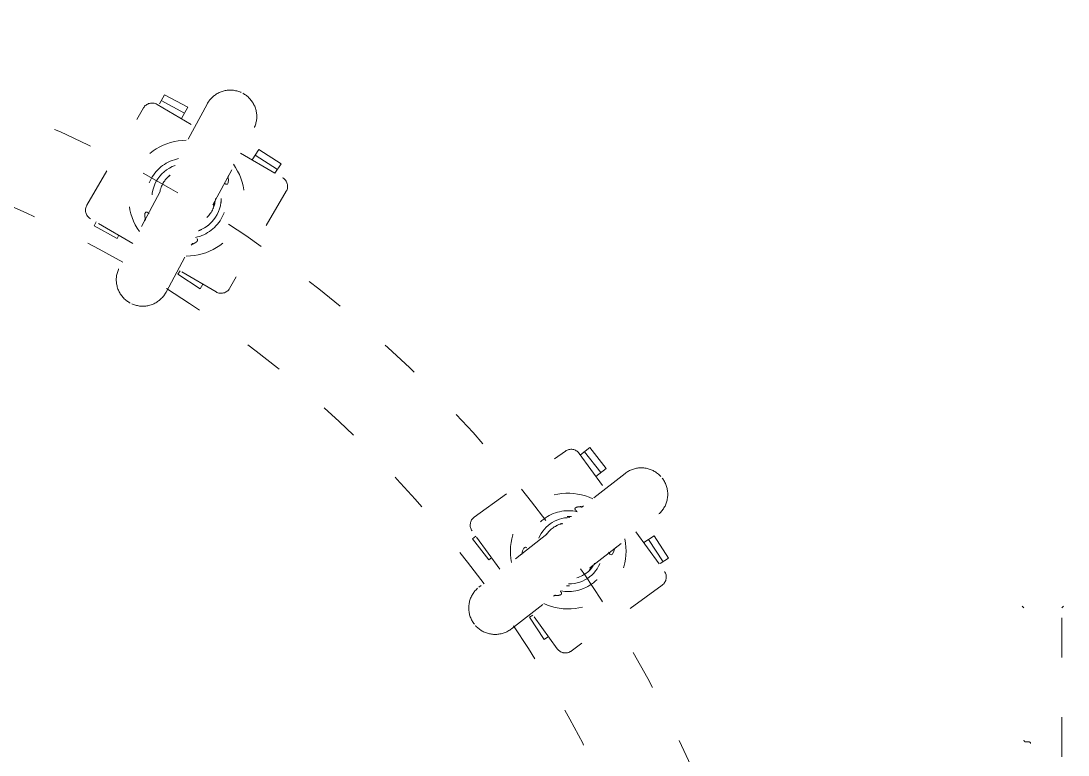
# Model space of a CAD drawing. Extents: x -3450 to 27857, y -1288 to 11880.
# Drawn here: x 1081.66 to 1118.01, y 1162.92 to 1188.39 of the extents above; entities that cross this region are included whole.
import ezdxf

# ---------------------------------------------------------------- set-up
doc = ezdxf.new("R2010")
doc.units = 0
doc.linetypes.add('188K-SM-03-F20-MECH-EQ-Y2257103$0$XFM7Q20PCW-200K$0$ACAD_ISO03W100', pattern=[30, 12, -18])
doc.layers.add('188K-SM-03-F20-MECH-EQ-Y2257103$0$XFM7Q20PCW-200K$0$PCW EQ (FUTURE)', color=252, linetype='188K-SM-03-F20-MECH-EQ-Y2257103$0$XFM7Q20PCW-200K$0$ACAD_ISO03W100', lineweight=9)

# ---------------------------------------------------------------- blocks, each defined once
blk = doc.blocks.new('188K-SM-03-F20-MECH-EQ-Y2257103$0$XFM7Q20PCW-200K$0$漢唐美光 8NHV4A-10FDA-NC150-M - 漢唐美光 8NHV4A-10FDA-NC150-M-V1107-CUB_L40')
for p, q in [((-339.75, 264.99), (-338.29, 267.71)), ((-338.29, 267.71), (-331.25, 263.93)), ((-361.75, 234.35), (-344.63, 263.73)), ((-340.52, 264.81), (-328.91, 258.04)), ((-332.19, 262.17), (-339.24, 265.95)), ((-331.25, 263.93), (-333.09, 260.5)), ((-311.73, 248.05), (-309.7, 251.18)), ((-309.7, 251.18), (-302.99, 246.82)), ((-315.28, 250.09), (-302.51, 242.65)), ((-304.08, 245.14), (-310.79, 249.5)), ((-304.83, 244), (-302.99, 246.82)), ((-318.89, 243.18), (-318.85, 243.32)), ((-301.43, 238.54), (-318.56, 209.17)), ((-347.82, 222.76), (-360.67, 230.25)), ((-358.95, 229.25), (-359.59, 228.07)), ((-344.29, 229.71), (-344.33, 229.58)), ((-344.16, 229.76), (-344.29, 229.72)), ((-352.54, 224.28), (-359.59, 228.07)), ((-352.54, 224.28), (-352.04, 225.22)), ((-322.66, 208.09), (-334.24, 214.84)), ((-333.55, 214.44), (-334.21, 213.43)), ((-327.5, 209.08), (-334.21, 213.43)), ((-327.5, 209.08), (-326.63, 210.41)), ((-244.52, 140.01), (-216.97, 159.94)), ((-212.78, 159.26), (-204.9, 148.37)), ((-212.41, 158.8), (-209.56, 161.02)), ((-206.23, 153.47), (-211.14, 159.79)), ((-204.65, 154.7), (-209.56, 161.02)), ((-204.65, 154.7), (-207.73, 152.31)), ((-211.58, 143.36), (-211.6, 143.23)), ((-211.45, 143.42), (-211.58, 143.36)), ((-236.81, 124.23), (-245.19, 135.82)), ((-244.03, 134.21), (-245.09, 133.39)), ((-240.17, 127.08), (-245.09, 133.39)), ((-195.65, 135.58), (-187, 123.61)), ((-193.24, 132.28), (-190.12, 134.32)), ((-187.42, 126.53), (-191.79, 133.23)), ((-190.12, 134.32), (-185.74, 127.62)), ((-201.87, 130.72), (-201.76, 130.73)), ((-201.76, 130.73), (-201.67, 130.84)), ((-240.17, 127.08), (-239.34, 127.73)), ((-230.43, 128.7), (-230.52, 128.59)), ((-230.3, 128.69), (-230.43, 128.7)), ((-185.74, 127.62), (-188.33, 125.93)), ((-187.67, 119.42), (-215.22, 99.5)), ((-219.41, 100.17), (-227.26, 111.03)), ((-78.22, 112.56), (-78.72, 113.06)), ((-66.27, 113.06), (-66.77, 112.56)), ((-66.77, -292.44), (-66.77, 112.56)), ((-38.67, 113.06), (-66.27, 113.06)), ((-226.8, 110.39), (-227.8, 109.73)), ((-223.43, 103.03), (-227.8, 109.73)), ((-223.43, 103.03), (-222.1, 103.9)), ((-76.72, 72.06), (-77.72, 72.06))]:
    blk.add_line(p, q)
at = {"flags": 128}
for points in [[(-325.39, 264.9), (-325.23, 265.18), (-325.06, 265.45), (-324.89, 265.72), (-324.7, 265.98), (-324.5, 266.23), (-324.29, 266.47), (-324.07, 266.7), (-323.84, 266.93), (-323.6, 267.14), (-323.36, 267.35), (-323.11, 267.54), (-322.85, 267.73), (-322.58, 267.9), (-322.3, 268.07), (-322.02, 268.22), (-321.73, 268.36), (-321.44, 268.49), (-321.14, 268.61), (-320.84, 268.71), (-320.54, 268.81), (-320.23, 268.89), (-319.91, 268.96), (-319.6, 269.02), (-319.28, 269.06), (-318.96, 269.09), (-318.65, 269.11), (-318.33, 269.12), (-318.01, 269.11), (-317.69, 269.09), (-317.37, 269.06), (-317.05, 269.01), (-316.74, 268.95), (-316.42, 268.88), (-316.12, 268.8), (-315.81, 268.7), (-315.51, 268.6), (-315.21, 268.48), (-314.92, 268.35), (-314.63, 268.2), (-314.56, 268.16)], [(-314.56, 268.16), (-314.28, 268.01), (-314.01, 267.84), (-313.74, 267.66), (-313.48, 267.47), (-313.23, 267.27), (-312.99, 267.06), (-312.76, 266.84), (-312.53, 266.61), (-312.32, 266.38), (-312.11, 266.13), (-311.92, 265.88), (-311.73, 265.62), (-311.56, 265.35), (-311.39, 265.08), (-311.24, 264.79), (-311.1, 264.51), (-310.97, 264.22), (-310.85, 263.92), (-310.74, 263.62), (-310.65, 263.31), (-310.57, 263), (-310.5, 262.69), (-310.44, 262.37), (-310.4, 262.06), (-310.37, 261.74), (-310.35, 261.42), (-310.34, 261.1), (-310.35, 260.78), (-310.37, 260.46), (-310.4, 260.14), (-310.45, 259.82), (-310.51, 259.51), (-310.58, 259.2), (-310.66, 258.89), (-310.75, 258.58), (-310.86, 258.28), (-310.98, 257.98), (-311.11, 257.69), (-311.25, 257.41), (-311.29, 257.33)], [(-325.39, 264.9), (-351.89, 215.57)], [(-337.79, 208), (-311.29, 257.33)], [(-319.09, 242.96), (-318.93, 242), (-318.97, 241.08), (-319.25, 240.64), (-319.7, 240.67), (-320, 240.84)], [(-318.92, 243.14), (-319.02, 242.93), (-319.09, 242.73), (-319.13, 242.55), (-319.14, 242.46)], [(-344.05, 229.78), (-344.26, 230.89), (-344.21, 231.82), (-343.93, 232.26), (-343.48, 232.23), (-342.89, 231.83)], [(-344.27, 229.76), (-344.17, 229.97), (-344.1, 230.17), (-344.06, 230.34), (-344.04, 230.44)], [(-329.73, 222.75), (-329.75, 222.73), (-329.85, 222.64), (-330.04, 222.4), (-330.17, 222.19)], [(-348.63, 204.73), (-348.91, 204.89), (-349.18, 205.06), (-349.44, 205.24), (-349.7, 205.43), (-349.95, 205.63), (-350.19, 205.84), (-350.43, 206.06), (-350.65, 206.28), (-350.87, 206.52), (-351.07, 206.77), (-351.27, 207.02), (-351.45, 207.28), (-351.63, 207.55), (-351.79, 207.82), (-351.95, 208.1), (-352.09, 208.39), (-352.22, 208.68), (-352.34, 208.98), (-352.44, 209.28), (-352.54, 209.59), (-352.62, 209.9), (-352.69, 210.21), (-352.74, 210.52), (-352.79, 210.84), (-352.82, 211.16), (-352.84, 211.48), (-352.84, 211.8), (-352.84, 212.12), (-352.82, 212.44), (-352.78, 212.76), (-352.74, 213.07), (-352.68, 213.39), (-352.61, 213.7), (-352.53, 214.01), (-352.43, 214.32), (-352.32, 214.62), (-352.2, 214.91), (-352.07, 215.21), (-351.93, 215.49), (-351.89, 215.57)], [(-337.79, 208), (-337.95, 207.72), (-338.12, 207.45), (-338.3, 207.18), (-338.49, 206.92), (-338.69, 206.67), (-338.9, 206.43), (-339.12, 206.2), (-339.34, 205.97), (-339.58, 205.76), (-339.83, 205.55), (-340.08, 205.36), (-340.34, 205.17), (-340.61, 205), (-340.88, 204.83), (-341.16, 204.68), (-341.45, 204.54), (-341.74, 204.41), (-342.04, 204.29), (-342.34, 204.18), (-342.65, 204.09), (-342.96, 204.01), (-343.27, 203.94), (-343.58, 203.88), (-343.9, 203.84), (-344.22, 203.81), (-344.54, 203.79), (-344.86, 203.78), (-345.18, 203.79), (-345.5, 203.81), (-345.82, 203.84), (-346.13, 203.89), (-346.45, 203.95), (-346.76, 204.02), (-347.07, 204.1), (-347.37, 204.19), (-347.68, 204.3), (-347.97, 204.42), (-348.27, 204.55), (-348.55, 204.69), (-348.63, 204.73)], [(-198.9, 153.22), (-243.11, 118.84)], [(-199.22, 152.97), (-198.9, 153.22)], [(-198.9, 153.22), (-198.65, 153.41), (-198.38, 153.59), (-198.11, 153.76), (-197.83, 153.92), (-197.55, 154.07), (-197.26, 154.21), (-196.97, 154.33), (-196.67, 154.44), (-196.36, 154.55), (-196.06, 154.63), (-195.74, 154.71), (-195.43, 154.77), (-195.12, 154.83), (-194.8, 154.86), (-194.48, 154.89), (-194.16, 154.9), (-193.84, 154.9), (-193.52, 154.89), (-193.2, 154.87), (-192.88, 154.83), (-192.57, 154.78), (-192.25, 154.71), (-191.94, 154.64), (-191.63, 154.55), (-191.33, 154.45), (-191.03, 154.34), (-190.74, 154.21), (-190.45, 154.08), (-190.16, 153.93), (-189.88, 153.77), (-189.61, 153.6), (-189.35, 153.42), (-189.09, 153.23), (-188.84, 153.03), (-188.6, 152.82), (-188.37, 152.6), (-188.15, 152.37), (-187.93, 152.13), (-187.73, 151.88), (-187.68, 151.82)], [(-187.68, 151.82), (-187.48, 151.56), (-187.3, 151.3), (-187.13, 151.03), (-186.97, 150.75), (-186.83, 150.46), (-186.69, 150.17), (-186.56, 149.88), (-186.45, 149.58), (-186.35, 149.28), (-186.26, 148.97), (-186.19, 148.66), (-186.12, 148.35), (-186.07, 148.03), (-186.03, 147.71), (-186.01, 147.39), (-185.99, 147.07), (-185.99, 146.75), (-186.01, 146.43), (-186.03, 146.11), (-186.07, 145.8), (-186.12, 145.48), (-186.18, 145.17), (-186.26, 144.86), (-186.35, 144.55), (-186.45, 144.24), (-186.56, 143.95), (-186.68, 143.65), (-186.82, 143.36), (-186.97, 143.08), (-187.13, 142.8), (-187.3, 142.53), (-187.48, 142.26), (-187.67, 142.01), (-187.87, 141.76), (-188.08, 141.52), (-188.3, 141.28), (-188.53, 141.06), (-188.77, 140.85), (-189.01, 140.64), (-189.08, 140.59)], [(-212.25, 143), (-212.23, 143), (-212.09, 143.05), (-211.82, 143.19), (-211.62, 143.33)], [(-233.29, 106.21), (-189.08, 140.59)], [(-230.18, 128.66), (-229.93, 129.77), (-229.51, 130.59), (-229.07, 130.88), (-228.67, 130.67)], [(-202.03, 130.61), (-202.26, 129.67), (-202.68, 128.84), (-203.12, 128.55), (-203.51, 128.76), (-203.89, 129.36)], [(-201.8, 130.7), (-201.97, 130.55), (-202.12, 130.39), (-202.23, 130.25), (-202.28, 130.17)], [(-230.39, 128.73), (-230.22, 128.88), (-230.07, 129.04), (-229.96, 129.18), (-229.91, 129.26)], [(-244.51, 107.62), (-244.7, 107.87), (-244.88, 108.14), (-245.05, 108.41), (-245.21, 108.69), (-245.36, 108.97), (-245.5, 109.26), (-245.62, 109.55), (-245.74, 109.85), (-245.84, 110.16), (-245.93, 110.46), (-246, 110.77), (-246.07, 111.09), (-246.12, 111.4), (-246.16, 111.72), (-246.18, 112.04), (-246.2, 112.36), (-246.2, 112.68), (-246.18, 113), (-246.16, 113.32), (-246.12, 113.64), (-246.07, 113.95), (-246.01, 114.27), (-245.93, 114.58), (-245.84, 114.88), (-245.74, 115.19), (-245.63, 115.49), (-245.51, 115.78), (-245.37, 116.07), (-245.22, 116.36), (-245.06, 116.63), (-244.89, 116.91), (-244.71, 117.17), (-244.52, 117.43), (-244.32, 117.68), (-244.11, 117.92), (-243.89, 118.15), (-243.66, 118.37), (-243.42, 118.59), (-243.18, 118.79), (-243.11, 118.84)], [(-243.11, 118.84), (-242.47, 119.34)], [(-219.94, 116.44), (-219.96, 116.43), (-220.1, 116.38), (-220.37, 116.24), (-220.57, 116.1)], [(-233.29, 106.21), (-233.54, 106.02), (-233.81, 105.84), (-234.08, 105.67), (-234.35, 105.51), (-234.64, 105.36), (-234.93, 105.23), (-235.22, 105.1), (-235.52, 104.99), (-235.83, 104.89), (-236.13, 104.8), (-236.44, 104.72), (-236.76, 104.66), (-237.07, 104.61), (-237.39, 104.57), (-237.71, 104.54), (-238.03, 104.53), (-238.35, 104.53), (-238.67, 104.54), (-238.99, 104.57), (-239.31, 104.6), (-239.62, 104.66), (-239.94, 104.72), (-240.25, 104.79), (-240.55, 104.88), (-240.86, 104.98), (-241.16, 105.1), (-241.45, 105.22), (-241.74, 105.36), (-242.03, 105.5), (-242.3, 105.66), (-242.57, 105.83), (-242.84, 106.01), (-243.1, 106.2), (-243.34, 106.4), (-243.59, 106.61), (-243.82, 106.83), (-244.04, 107.06), (-244.25, 107.3), (-244.46, 107.55), (-244.51, 107.62)], [(-233.28, 106.21), (-233.29, 106.21)], [(-78.22, 72.56), (-78.22, 72.54), (-78.22, 72.52), (-78.22, 72.5), (-78.22, 72.48), (-78.21, 72.46), (-78.21, 72.44), (-78.2, 72.42), (-78.2, 72.4), (-78.19, 72.38), (-78.18, 72.36), (-78.18, 72.34), (-78.17, 72.33), (-78.16, 72.31), (-78.15, 72.29), (-78.14, 72.27), (-78.13, 72.26), (-78.11, 72.24), (-78.1, 72.23), (-78.09, 72.21), (-78.07, 72.2), (-78.06, 72.18), (-78.04, 72.17), (-78.03, 72.16), (-78.01, 72.15), (-77.99, 72.14), (-77.98, 72.13), (-77.96, 72.12), (-77.94, 72.11), (-77.92, 72.1), (-77.91, 72.09), (-77.89, 72.08), (-77.87, 72.08), (-77.85, 72.07), (-77.83, 72.07), (-77.81, 72.06), (-77.79, 72.06), (-77.77, 72.06), (-77.75, 72.06), (-77.73, 72.06), (-77.72, 72.06)], [(-76.72, 72.06), (-76.7, 72.06), (-76.68, 72.05), (-76.66, 72.05), (-76.64, 72.05), (-76.62, 72.05), (-76.61, 72.04), (-76.59, 72.04), (-76.57, 72.03), (-76.55, 72.02), (-76.53, 72.02), (-76.51, 72.01), (-76.49, 72), (-76.48, 71.99), (-76.46, 71.98), (-76.44, 71.97), (-76.43, 71.96), (-76.41, 71.95), (-76.39, 71.93), (-76.38, 71.92), (-76.37, 71.9), (-76.35, 71.89), (-76.34, 71.87), (-76.33, 71.86), (-76.31, 71.84), (-76.3, 71.83), (-76.29, 71.81), (-76.28, 71.79), (-76.27, 71.77), (-76.27, 71.76), (-76.26, 71.74), (-76.25, 71.72), (-76.25, 71.7), (-76.24, 71.68), (-76.24, 71.66), (-76.23, 71.64), (-76.23, 71.62), (-76.23, 71.6), (-76.22, 71.58), (-76.22, 71.56), (-76.22, 71.56)]]:
    blk.add_lwpolyline(points, dxfattribs=at)
blk.add_circle((-526.15, -89.94), 379.98)
for centre, radius, start, end in [((-342.04, 262.22), 3, 59.7571, 149.7571), ((-526.15, -89.94), 353.5, 60.2778, 81.555), ((-331.59, 236.45), 17.5, 90.2379, 215.3385), ((-331.59, 236.45), 12.21, 101.2795, 201.5356), ((-331.59, 236.45), 10.48, 108.9904, 192.8772), ((-331.59, 236.45), 17.5, 269.7643, 36.0063), ((-331.33, 236.73), 8.5, 128.3135, 169.7571), ((-331.59, 236.45), 8.5, 132.7945, 140.2129), ((-331.59, 236.45), 8.5, 126.0895, 131.4198), ((-331.59, 236.45), 12.21, 282.775, 21.9715), ((-304.02, 240.05), 3, 329.7571, 59.7571), ((-331.59, 236.45), 10.48, 290.6114, 13.6786), ((-331.33, 236.73), 8.5, 313.7571, 357.2601), ((-331.59, 236.45), 8.5, 342.73, 350.6327), ((-331.59, 236.45), 10.5, 351.2271, 359.6632), ((-359.16, 232.84), 3, 149.7571, 239.7571), ((-331.59, 236.45), 10.5, 304.051, 311.9633), ((-331.59, 236.45), 10.5, 290.1748, 295.978), ((-321.15, 210.68), 3, 239.7571, 329.7571), ((-526.15, -89.94), 353.5, 36.3917, 57.7716), ((-215.21, 157.51), 3, 35.8714, 125.8714), ((-216.09, 129.72), 17.5, 64.7232, 191.4528), ((-242.76, 137.58), 3, 125.8714, 215.8714), ((-216.09, 129.72), 12.21, 77.3938, 177.6859), ((-215.74, 129.86), 10, 89.1457, 162.4868), ((-216.09, 129.72), 10.5, 84.8998, 91.9795), ((-215.74, 129.86), 8.5, 104.5712, 145.8714), ((-216.09, 129.72), 8.5, 111.5132, 116.2569), ((-216.09, 129.72), 8.5, 102.113, 107.3778), ((-216.09, 129.72), 17.5, 244.9407, 12.1205), ((-216.09, 129.72), 12.21, 258.8893, 358.0858), ((-215.74, 129.86), 10, 268.5655, 346.7936), ((-215.74, 129.86), 8.5, 285.2337, 333.3744), ((-216.09, 129.72), 8.5, 318.8442, 326.747), ((-189.43, 121.85), 3, 305.8714, 35.8714), ((-216.09, 129.72), 10.5, 266.9669, 271.9795), ((-526.15, -89.94), 353.5, 12.5069, 33.8837), ((-216.98, 101.93), 3, 215.8714, 305.8714)]:
    blk.add_arc(centre, radius, start, end)
for points in [[(-336.58, 243.38), (-336.8, 243.23), (-337.02, 243.07), (-337.22, 242.9)], [(-217.87, 138.07), (-218.13, 138.02), (-218.38, 137.97), (-218.64, 137.9)]]:
    blk.add_open_spline(points, degree=3)
for points, knots in [([(-328.5, 224.18), (-328.48, 224.18), (-328.45, 224.16), (-328.4, 224.13), (-328.36, 224.09), (-328.33, 224.06), (-328.31, 224.03), (-328.3, 224.01), (-328.29, 224), (-328.28, 223.98), (-328.26, 223.94), (-328.24, 223.9), (-328.23, 223.85), (-328.23, 223.78), (-328.25, 223.68), (-328.32, 223.51), (-328.52, 223.27), (-328.9, 222.98), (-329.44, 222.68), (-329.89, 222.49), (-330.14, 222.41)], [0.0625, 0.0625, 0.0625, 0.0625, 0.0703125, 0.078125, 0.09375, 0.109375, 0.1171875, 0.1210938, 0.125, 0.1328125, 0.140625, 0.15625, 0.171875, 0.1875, 0.21875, 0.25, 0.3125, 0.375, 0.4375, 0.5, 0.5, 0.5, 0.5]), ([(-213.54, 141.74), (-213.56, 141.76), (-213.63, 141.83), (-213.74, 141.95), (-213.84, 142.06), (-213.91, 142.13), (-213.95, 142.18), (-213.99, 142.23), (-214.03, 142.28), (-214.05, 142.33), (-214.06, 142.37), (-214.06, 142.4), (-214.07, 142.42), (-214.07, 142.44), (-214.07, 142.46), (-214.08, 142.5), (-214.07, 142.54), (-214.06, 142.6), (-214.04, 142.67), (-213.98, 142.75), (-213.84, 142.87), (-213.57, 143.01), (-213.1, 143.12), (-212.49, 143.18), (-212, 143.16), (-211.73, 143.14)], [0.0099029, 0.0099029, 0.0099029, 0.0099029, 0.015625, 0.03125, 0.046875, 0.0546875, 0.0625, 0.0703125, 0.078125, 0.09375, 0.109375, 0.1171875, 0.1210938, 0.125, 0.1328125, 0.140625, 0.15625, 0.171875, 0.1875, 0.21875, 0.25, 0.3125, 0.375, 0.4375, 0.5, 0.5, 0.5, 0.5]), ([(-218.49, 117.53), (-218.48, 117.51), (-218.42, 117.45), (-218.35, 117.38), (-218.28, 117.3), (-218.23, 117.25), (-218.2, 117.21), (-218.16, 117.15), (-218.14, 117.1), (-218.13, 117.06), (-218.13, 117.03), (-218.12, 117.02), (-218.12, 117), (-218.11, 116.97), (-218.11, 116.93), (-218.11, 116.89), (-218.13, 116.84), (-218.15, 116.77), (-218.21, 116.68), (-218.35, 116.56), (-218.62, 116.42), (-219.09, 116.31), (-219.7, 116.25), (-220.19, 116.27), (-220.45, 116.29)], [0.0268701, 0.0268701, 0.0268701, 0.0268701, 0.03125, 0.046875, 0.0546875, 0.0625, 0.0703125, 0.078125, 0.09375, 0.109375, 0.1171875, 0.1210938, 0.125, 0.1328125, 0.140625, 0.15625, 0.171875, 0.1875, 0.21875, 0.25, 0.3125, 0.375, 0.4375, 0.5, 0.5, 0.5, 0.5])]:
    blk.add_open_spline(points, degree=3, knots=knots)
blk = doc.blocks.new('188K-SM-03-F20-MECH-EQ-Y2257103')
at = {"layer": '188K-SM-03-F20-MECH-EQ-Y2257103$0$XFM7Q20PCW-200K$0$PCW EQ (FUTURE)', "xscale": 0.1147234346767911, "yscale": 0.1147234346767911, "zscale": 0.1147234346767911}
blk.add_blockref('188K-SM-03-F20-MECH-EQ-Y2257103$0$XFM7Q20PCW-200K$0$漢唐美光 8NHV4A-10FDA-NC150-M - 漢唐美光 8NHV4A-10FDA-NC150-M-V1107-CUB_L40', (1125.452, 1155.115), dxfattribs=at)

msp = doc.modelspace()

# ---------------------------------------------------------------- block references
msp.add_blockref('188K-SM-03-F20-MECH-EQ-Y2257103', (0, 0))

doc.saveas('drawing.dxf')
